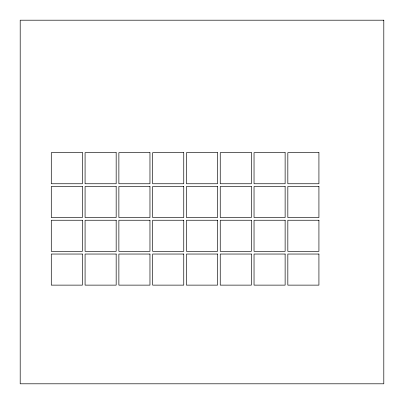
<?xml version="1.0" encoding="UTF-8"?>
<svg xmlns="http://www.w3.org/2000/svg" width="404" height="404" viewBox="0 0 404 404"><rect width="100%" height="100%" fill="white"/><g stroke="black" fill="none" stroke-linecap="round" stroke-linejoin="round"><path stroke-width="0.61" d="M383.8 20.2L20.2 20.2L20.2 383.8L383.8 383.8L383.8 20.2M82.376 152.662L51.288 152.662L51.288 183.754L82.376 183.754L82.376 152.662M116.17 152.662L85.077 152.662L85.077 183.754L116.17 183.754L116.17 152.662M149.96 152.662L118.872 152.662L118.872 183.754L149.96 183.754L149.96 152.662M183.754 152.662L152.662 152.662L152.662 183.754L183.754 183.754L183.754 152.662M217.544 152.662L186.456 152.662L186.456 183.754L217.544 183.754L217.544 152.662M251.339 152.662L220.246 152.662L220.246 183.754L251.339 183.754L251.339 152.662M285.128 152.662L254.04 152.662L254.04 183.754L285.128 183.754L285.128 152.662M318.923 152.662L287.83 152.662L287.83 183.754L318.923 183.754L318.923 152.662M82.376 186.456L51.288 186.456L51.288 217.544L82.376 217.544L82.376 186.456M116.17 186.456L85.077 186.456L85.077 217.544L116.17 217.544L116.17 186.456M149.96 186.456L118.872 186.456L118.872 217.544L149.96 217.544L149.96 186.456M183.754 186.456L152.662 186.456L152.662 217.544L183.754 217.544L183.754 186.456M217.544 186.456L186.456 186.456L186.456 217.544L217.544 217.544L217.544 186.456M251.339 186.456L220.246 186.456L220.246 217.544L251.339 217.544L251.339 186.456M285.128 186.456L254.04 186.456L254.04 217.544L285.128 217.544L285.128 186.456M318.923 186.456L287.83 186.456L287.83 217.544L318.923 217.544L318.923 186.456M82.376 220.246L51.288 220.246L51.288 251.339L82.376 251.339L82.376 220.246M116.17 220.246L85.077 220.246L85.077 251.339L116.17 251.339L116.17 220.246M149.96 220.246L118.872 220.246L118.872 251.339L149.96 251.339L149.96 220.246M183.754 220.246L152.662 220.246L152.662 251.339L183.754 251.339L183.754 220.246M217.544 220.246L186.456 220.246L186.456 251.339L217.544 251.339L217.544 220.246M251.339 220.246L220.246 220.246L220.246 251.339L251.339 251.339L251.339 220.246M285.128 220.246L254.04 220.246L254.04 251.339L285.128 251.339L285.128 220.246M318.923 220.246L287.83 220.246L287.83 251.339L318.923 251.339L318.923 220.246M82.376 254.04L51.288 254.04L51.288 285.128L82.376 285.128L82.376 254.04M116.17 254.04L85.077 254.04L85.077 285.128L116.17 285.128L116.17 254.04M149.96 254.04L118.872 254.04L118.872 285.128L149.96 285.128L149.96 254.04M183.754 254.04L152.662 254.04L152.662 285.128L183.754 285.128L183.754 254.04M217.544 254.04L186.456 254.04L186.456 285.128L217.544 285.128L217.544 254.04M251.339 254.04L220.246 254.04L220.246 285.128L251.339 285.128L251.339 254.04M285.128 254.04L254.04 254.04L254.04 285.128L285.128 285.128L285.128 254.04M318.923 254.04L287.83 254.04L287.83 285.128L318.923 285.128L318.923 254.04"/></g></svg>
